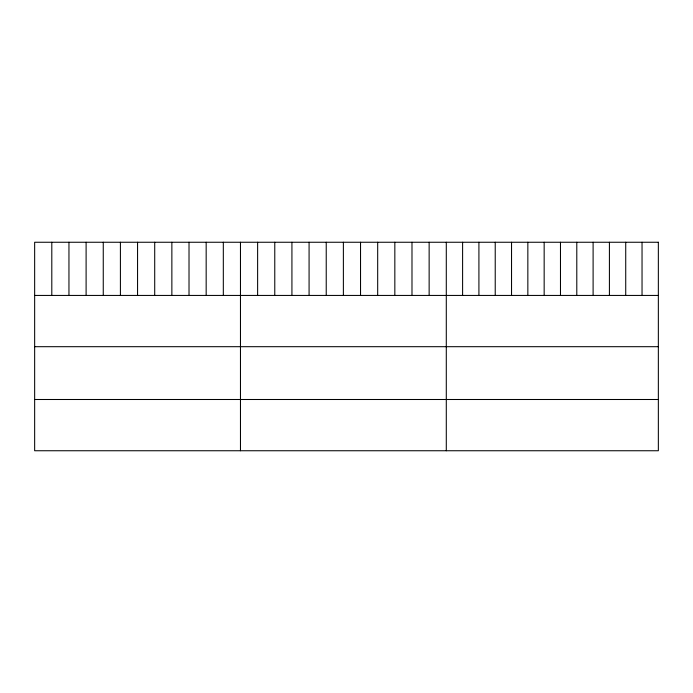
<?xml version="1.0" encoding="UTF-8"?>
<svg xmlns="http://www.w3.org/2000/svg" width="693" height="693" viewBox="0 0 693 693"><rect width="100%" height="100%" fill="white"/><g stroke="black" fill="none" stroke-linecap="round" stroke-linejoin="round"><path stroke-width="1.04" d="M34.65 295.435L658.35 295.435M34.65 346.691L658.35 346.691M34.65 399.497L658.35 399.497M642.039 242.255L642.039 295.435M625.727 242.255L625.727 295.435M609.416 242.255L609.416 295.435M593.104 242.255L593.104 295.435M576.793 242.255L576.793 295.435M560.481 242.255L560.481 295.435M544.161 242.255L544.161 295.435M527.849 242.255L527.849 295.435M511.538 242.255L511.538 295.435M495.226 242.255L495.226 295.435M478.915 242.255L478.915 295.435M462.603 242.255L462.603 295.435M446.292 242.255L446.292 450.745M429.14 242.255L429.14 295.435M411.988 242.255L411.988 295.435M394.837 242.255L394.837 295.435M377.685 242.255L377.685 295.435M360.533 242.255L360.533 295.435M343.381 242.255L343.381 295.435M326.23 242.255L326.23 295.435M309.078 242.255L309.078 295.435M291.926 242.255L291.926 295.435M274.774 242.255L274.774 295.435M257.623 242.255L257.623 295.435M240.471 242.255L240.471 450.745M223.319 242.255L223.319 295.435M206.167 242.255L206.167 295.435M189.016 242.255L189.016 295.435M171.864 242.255L171.864 295.435M154.712 242.255L154.712 295.435M137.56 242.255L137.56 295.435M120.409 242.255L120.409 295.435M103.257 242.255L103.257 295.435M86.105 242.255L86.105 295.435M68.953 242.255L68.953 295.435M51.802 242.255L51.802 295.435M658.35 242.255L34.65 242.255L34.65 450.745L658.35 450.745L658.35 242.255"/></g></svg>
